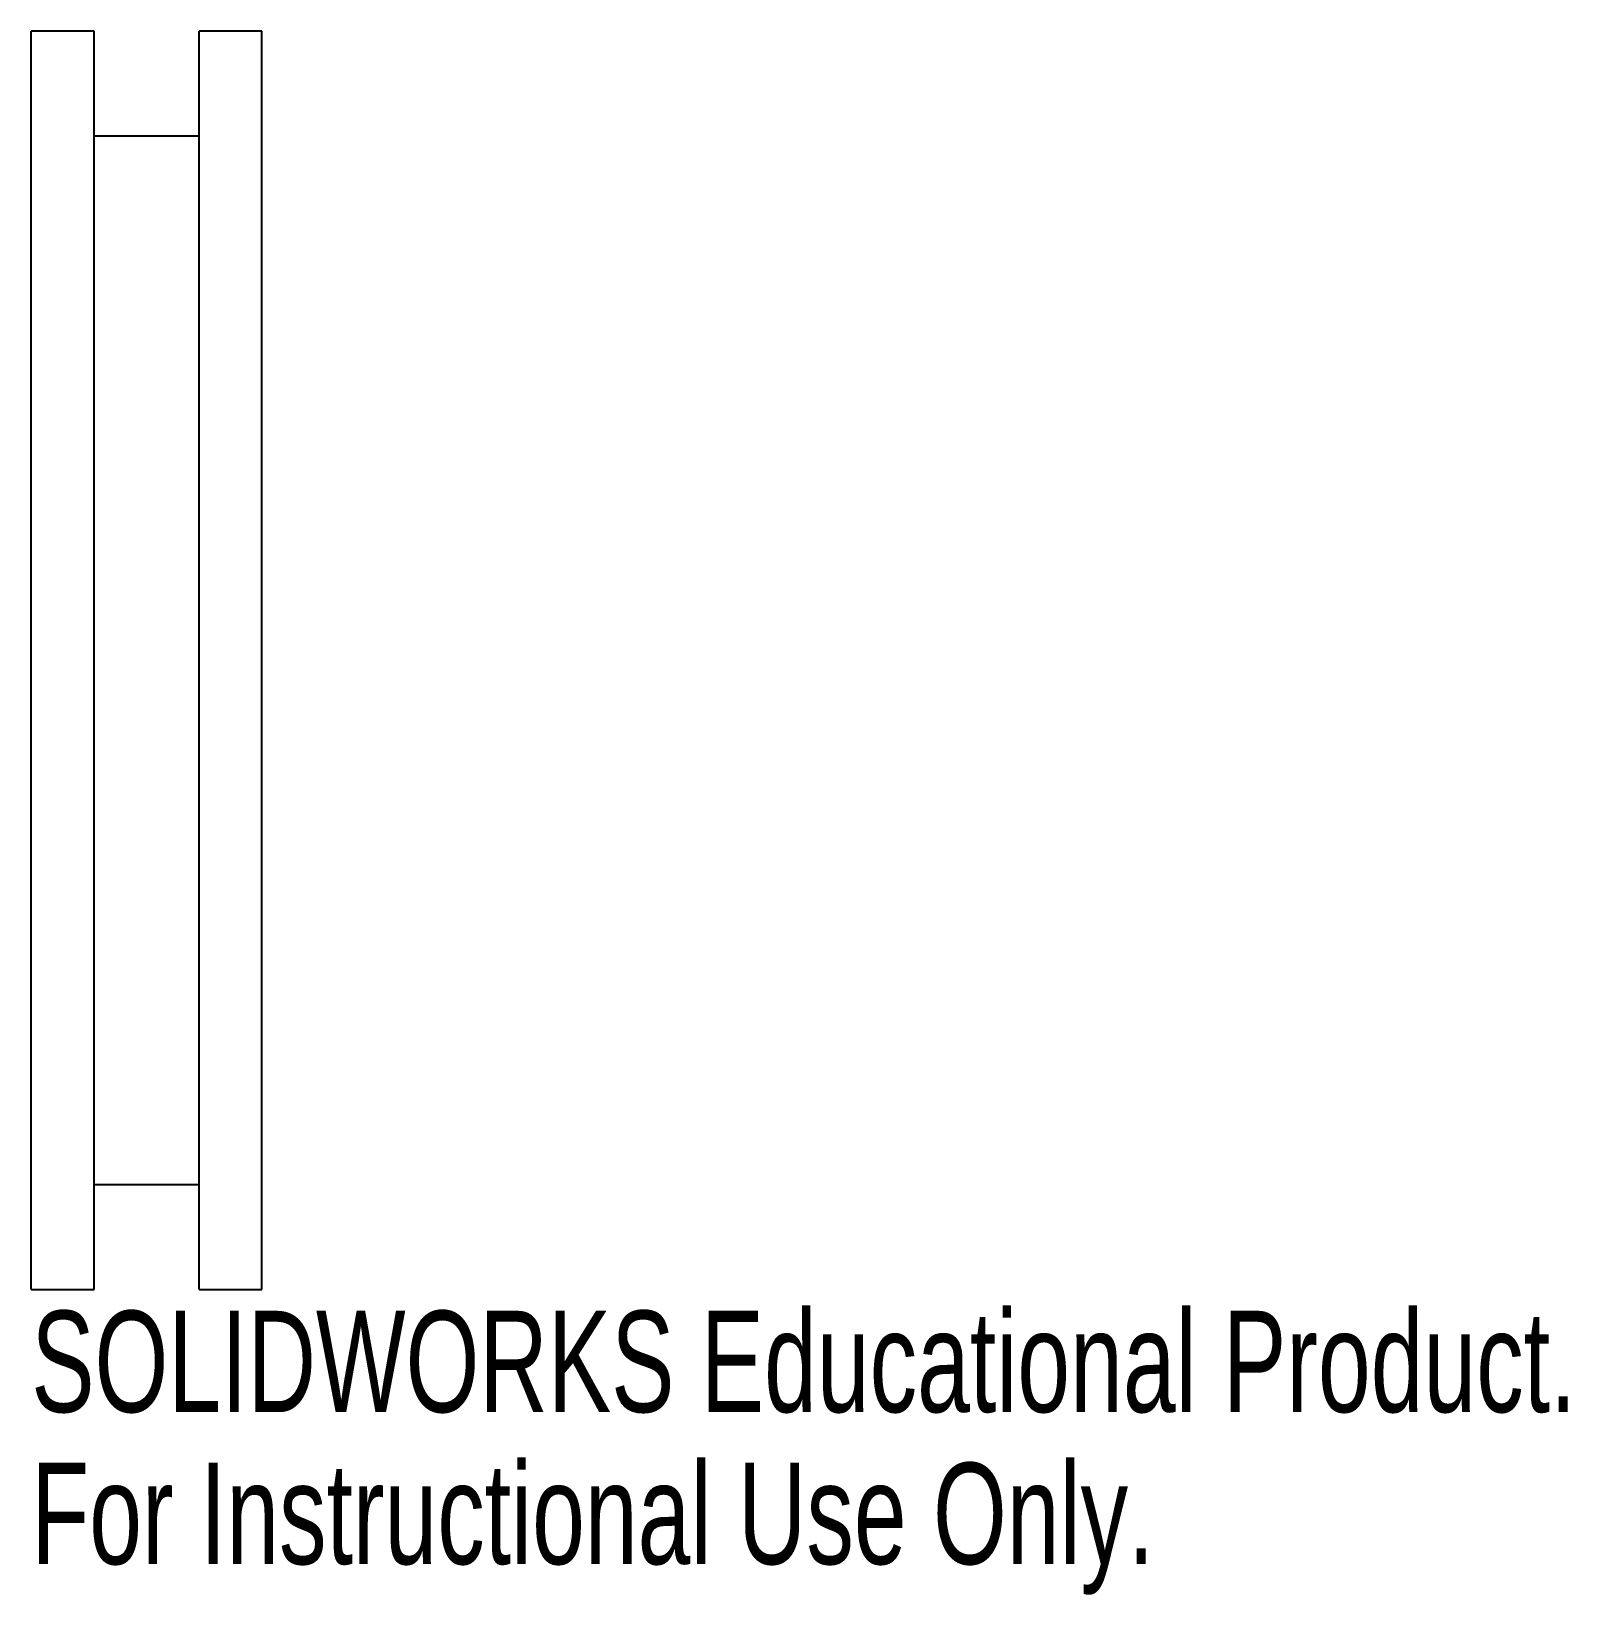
# Model space of a CAD drawing. Header units: millimetres. Extents: x -5.5 to 67.8, y -44.6 to 30.
import ezdxf

# ---------------------------------------------------------------- set-up
doc = ezdxf.new("R2010")
doc.units = ezdxf.units.MM
doc.styles.add('SLDTEXTSTYLE0', font='TXT', dxfattribs={"width": 0.7})

msp = doc.modelspace()

# ---------------------------------------------------------------- linework, layer by layer
at = {"color": 7, "linetype": 'Continuous', "lineweight": 25}
for p, q in [((-2.5, 30), (-5.5, 30)), ((-5.5, -30), (-5.5, 30)), ((-2.5, -30), (-2.5, 30)), ((5.5, 30), (2.5, 30)), ((2.5, -30), (2.5, 30)), ((5.5, -30), (5.5, 30)), ((2.5, 25), (-2.5, 25)), ((-2.5, -25), (2.5, -25)), ((-5.5, -30), (-2.5, -30)), ((2.5, -30), (5.5, -30))]:
    msp.add_line(p, q, dxfattribs=at)

# ---------------------------------------------------------------- texts
at = {"color": 7, "linetype": 'Continuous', "char_height": 4.83362, "attachment_point": 1, "style": 'SLDTEXTSTYLE0'}
for s, insert in [('SOLIDWORKS Educational Product.', (-5.5, -31.02)), ('For Instructional Use Only.', (-5.5, -38.27))]:
    msp.add_mtext(s, dxfattribs=dict(at, insert=insert))

doc.saveas('drawing.dxf')
